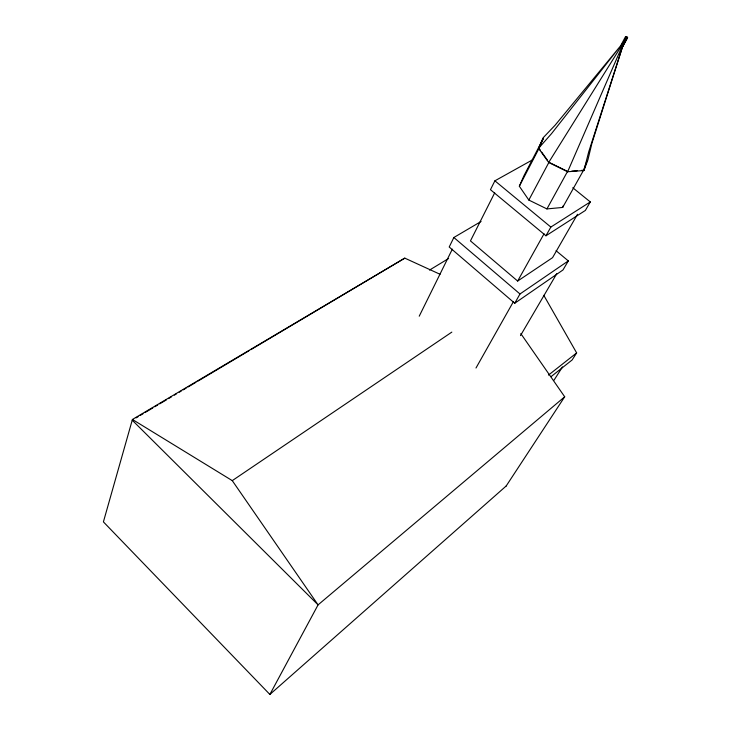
<?xml version="1.0" encoding="UTF-8"?>
<svg xmlns="http://www.w3.org/2000/svg" width="731" height="731" viewBox="0 0 731 731"><rect width="100%" height="100%" fill="white"/><g stroke="black" fill="none" stroke-linecap="round" stroke-linejoin="round"><path stroke-width="1.1" d="M583.941 170.542L588.683 151.929L622.483 46.885L627.591 37.546L626.266 36.55L625.562 36.55L620.546 45.962L621.085 46.519L548.67 162.465L567.64 171.748L583.941 170.542L587.943 159.769L591.918 143.267L622.629 46.51M440.053 274.28L404.791 258.134L132.43 419.466L103.409 521.879L269.876 694.45L506.373 485.823M539.469 147.379L543.498 138.104L523.926 175.76L519.339 186.231L528.833 200.056L546.934 208.92L562.669 207.44L583.548 170.232L587.084 160.719M562.669 207.44L563.409 205.493M625.562 36.55L625.882 37.546L621.03 46.546L621.862 46.958L622.565 46.948L627.591 37.546M620.546 45.962L621.432 45.605L622.492 43.54M567.64 171.748L621.843 46.894L626.723 37.957L627.436 37.957M538.555 148.302L543.115 137.803L555.103 125.22L620.793 45.605L551.485 133.7L538.555 148.302L548.67 162.465M481.08 221.475L453.86 237.502L449.2 247.005L514.743 303.246L562.98 269.967L568.316 260.903L556.053 250.706M419.228 316.194L452.343 249.143M532.049 160.116L494.896 180.822L490.455 189.685L545.966 235.775L585.367 210.446L590.301 201.93L572.766 187.739M494.695 192.838L470.453 240.901L517.658 281.051L552.545 257.678L577.517 214.274M519.339 186.231L539.021 148.411L540.346 150.266M528.833 200.056L548.954 162.3M269.876 694.45L318.076 604.866L564.697 396.787L520.81 333.61M626.028 38.962L627.107 36.961M546.934 208.92L567.558 171.41L549.931 162.775M517.658 281.051L544.038 233.792M545.966 235.775L550.845 227.067L590.301 201.93M475.991 368.013L513.464 301.574M514.743 303.246L519.988 293.981L568.316 260.903M520.472 335.63L556.821 273.577M553.961 380.284L562.486 366.907M543.791 295.324L576.649 352.918L572.117 359.972L551.028 376.666M506.19 485.987L564.697 396.787M548.488 375.094L576.649 352.918M132.43 419.466L232.266 480.632L451.831 332.112M429.508 270.086L448.596 258.527M136.14 417.858L138.104 416.688M140.069 415.519L143.011 413.773M144.966 412.604L152.816 407.944M154.771 406.774L157.713 405.029M159.678 403.859L166.54 399.784M168.495 398.614L171.438 396.869M174.38 395.124L176.345 393.954M179.287 392.209L181.242 391.039M183.207 389.87L186.149 388.124M188.105 386.955L195.954 382.295M197.909 381.134L248.896 350.816M250.861 349.656L404.791 258.134M571.825 171.1L577.152 170.707M581.419 170.387L583.548 170.232M621.843 46.894L622.483 46.885M625.882 37.546L626.723 37.957M494.896 180.822L550.845 227.067M453.86 237.502L519.988 293.981M132.22 420.188L318.076 604.866L232.266 480.632M622.245 45.952L622.73 46.537M541.671 152.112L547.629 160.445"/></g></svg>
